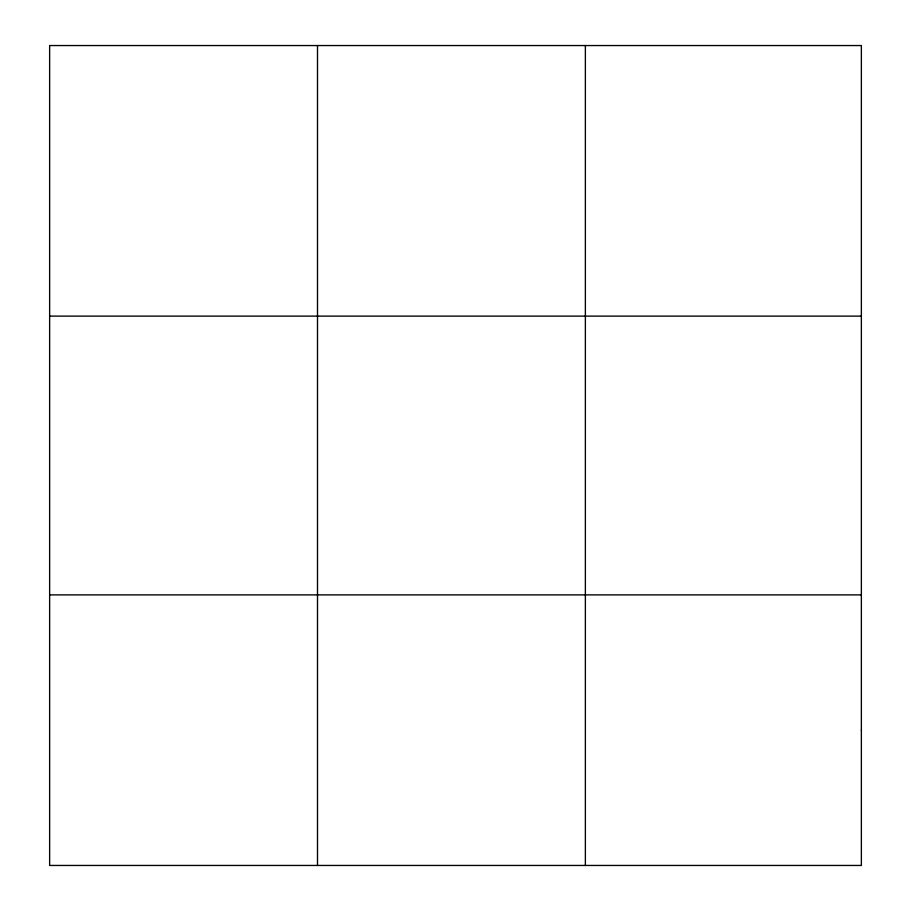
<?xml version="1.0" encoding="UTF-8"?>
<svg xmlns="http://www.w3.org/2000/svg" width="911" height="911" viewBox="0 0 911 911"><rect width="100%" height="100%" fill="white"/><g stroke="black" fill="none" stroke-linecap="round" stroke-linejoin="round"><path stroke-width="1.37" d="M317.506 45.55L317.506 865.45M585.374 45.55L585.374 865.45M49.638 316.117L861.362 316.117M49.638 594.883L861.362 594.883M861.362 730.167L861.362 865.45L49.638 865.45L49.638 45.55L861.362 45.55L861.362 730.167"/></g></svg>
